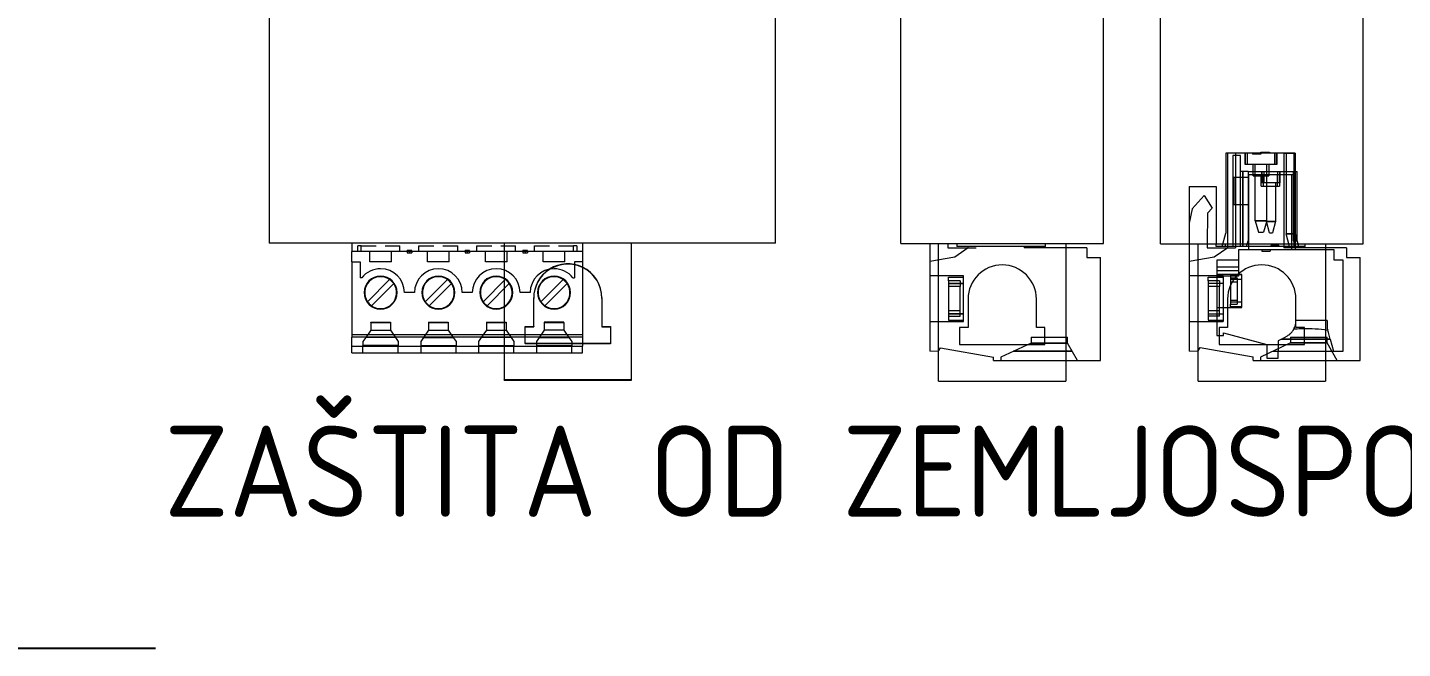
# Model space of a CAD drawing. Header units: millimetres. Extents: x 37984 to 70752, y 14140 to 37584.
# Drawn here: x 39291.3 to 39412.1, y 35629.1 to 35683.6 of the extents above; entities that cross this region are included whole.
import ezdxf

# ---------------------------------------------------------------- set-up
doc = ezdxf.new("R2010")
doc.units = ezdxf.units.MM
doc.set_wipeout_variables(frame=1)
doc.layers.add('! NO PLOT !', color=7, linetype='Continuous', true_color=0xff75dd, plot=False)
doc.layers.add('000-PI-Oprema', color=30, linetype='Continuous', lineweight=5)
doc.styles.add('PI0', font='isocpeur.ttf', dxfattribs={"width": 0.9})
doc.styles.get("Standard").update_dxf_attribs({"font": 'arial.ttf'})
doc.dimstyles.new('ISO-25', dxfattribs={"dimtxt": 4, "dimasz": 3, "dimexe": 1.25, "dimexo": 0.625, "dimtad": 1, "dimtxsty": 'Standard', "dimcen": 3, "dimadec": 0, "dimazin": 0, "dimtfac": 1, "dimtmove": 0, "dimatfit": 3, "dimfxl": 1, "dimarcsym": 0})

# ---------------------------------------------------------------- blocks, each defined once
blk = doc.blocks.new('U30_48290102')
at = {"layer": '000-PI-Oprema'}
for p, q in [((47051.12, 36544.08), (47048.92, 36543.69)), ((47048.92, 36543.69), (47048.92, 36535.82)), ((47048.92, 36543.69), (47048.92, 36543.69)), ((47048.92, 36543.69), (47048.92, 36543.69)), ((47048.92, 36543.69), (47048.92, 36543.69)), ((47051.12, 36544.08), (47051.12, 36544.08)), ((47051.12, 36544.08), (47051.12, 36544.08)), ((47051.12, 36544.08), (47051.12, 36544.08)), ((47062.72, 36544.04), (47063.92, 36544.04)), ((47062.72, 36544.04), (47062.72, 36544.04)), ((47063.92, 36544.04), (47063.92, 36544.04)), ((47063.92, 36535.01), (47063.92, 36544.04)), ((47051.9, 36542.44), (47048.92, 36542.44)), ((47051.9, 36542.44), (47048.92, 36542.44)), ((47051.9, 36542.44), (47048.92, 36542.44)), ((47051.9, 36542.44), (47048.92, 36542.44)), ((47050.58, 36542), (47050.58, 36542.33)), ((47050.58, 36542.33), (47051.9, 36542.33)), ((47050.58, 36542.33), (47051.9, 36542.33)), ((47050.58, 36542.33), (47051.9, 36542.33)), ((47050.58, 36542.33), (47051.9, 36542.33)), ((47051.9, 36538.44), (47051.9, 36542.44)), ((47051.58, 36542), (47050.58, 36542)), ((47051.58, 36542), (47050.58, 36542)), ((47051.58, 36542), (47050.58, 36542)), ((47051.58, 36542), (47050.58, 36542)), ((47050.58, 36542), (47050.58, 36539.37)), ((47051.9, 36541.78), (47050.58, 36541.78)), ((47050.58, 36541.78), (47051.9, 36541.78)), ((47050.58, 36541.78), (47051.9, 36541.78)), ((47050.58, 36541.78), (47051.9, 36541.78)), ((47051.58, 36541.51), (47050.58, 36541.51)), ((47051.58, 36541.51), (47050.58, 36541.51)), ((47051.58, 36541.51), (47050.58, 36541.51)), ((47051.58, 36541.51), (47050.58, 36541.51)), ((47050.58, 36541.51), (47050.58, 36539.1)), ((47051.58, 36542), (47051.58, 36541.51)), ((47051.58, 36538.88), (47051.58, 36541.51)), ((47052.29, 36540.4), (47052.29, 36537.9)), ((47052.29, 36540.4), (47052.29, 36540.4)), ((47058.29, 36537.9), (47058.29, 36540.4)), ((47058.29, 36540.4), (47058.29, 36540.4)), ((47051.58, 36539.37), (47050.58, 36539.37)), ((47051.58, 36539.37), (47050.58, 36539.37)), ((47051.58, 36539.37), (47050.58, 36539.37)), ((47051.58, 36539.37), (47050.58, 36539.37)), ((47051.9, 36539.1), (47050.58, 36539.1)), ((47050.58, 36539.1), (47051.9, 36539.1)), ((47050.58, 36539.1), (47051.9, 36539.1)), ((47050.58, 36539.1), (47051.9, 36539.1)), ((47050.58, 36539.1), (47050.58, 36538.55)), ((47051.58, 36538.88), (47050.58, 36538.88)), ((47051.58, 36538.88), (47050.58, 36538.88)), ((47051.58, 36538.88), (47050.58, 36538.88)), ((47051.58, 36538.88), (47050.58, 36538.88)), ((47050.58, 36538.55), (47051.9, 36538.55)), ((47050.58, 36538.55), (47051.9, 36538.55)), ((47050.58, 36538.55), (47051.9, 36538.55)), ((47050.58, 36538.55), (47051.9, 36538.55)), ((47048.92, 36538.44), (47051.9, 36538.44)), ((47048.92, 36538.44), (47051.9, 36538.44)), ((47048.92, 36538.44), (47051.9, 36538.44)), ((47048.92, 36538.44), (47051.9, 36538.44)), ((47051.54, 36537.9), (47051.54, 36536.4)), ((47052.29, 36537.9), (47051.54, 36537.9)), ((47051.54, 36537.9), (47051.54, 36537.9)), ((47052.29, 36537.9), (47052.29, 36537.9)), ((47059.04, 36537.9), (47058.29, 36537.9)), ((47058.29, 36537.9), (47058.29, 36537.9)), ((47059.04, 36536.4), (47059.04, 36537.9)), ((47059.04, 36537.9), (47059.04, 36537.9)), ((47049.67, 36535.79), (47049.87, 36536.13)), ((47049.87, 36536.13), (47054.52, 36535.31)), ((47049.87, 36536.13), (47049.87, 36536.13)), ((47051.54, 36536.4), (47059.04, 36536.4)), ((47051.54, 36536.4), (47051.54, 36536.4)), ((47057.82, 36536.54), (47055.17, 36535.3)), ((47057.82, 36537.05), (47057.82, 36537.05)), ((47057.82, 36537.05), (47057.82, 36537.05)), ((47057.82, 36537.05), (47057.82, 36537.05)), ((47057.82, 36537.05), (47061.02, 36537.05)), ((47057.82, 36537.05), (47057.82, 36536.54)), ((47057.82, 36537.05), (47057.82, 36537.05)), ((47061.02, 36536.54), (47057.82, 36536.54)), ((47057.82, 36536.54), (47057.82, 36536.54)), ((47057.82, 36536.54), (47057.82, 36536.54)), ((47057.82, 36536.54), (47057.82, 36536.54)), ((47057.82, 36536.54), (47061.02, 36536.54)), ((47057.82, 36536.54), (47057.82, 36536.54)), ((47059.04, 36536.4), (47059.04, 36536.4)), ((47061.02, 36537.05), (47061.02, 36537.05)), ((47061.02, 36537.05), (47061.02, 36537.05)), ((47061.02, 36537.05), (47061.02, 36537.05)), ((47061.02, 36536.54), (47061.02, 36537.05)), ((47061.02, 36537.05), (47061.02, 36537.05)), ((47061.02, 36536.54), (47061.02, 36536.54)), ((47061.02, 36536.54), (47061.02, 36536.54)), ((47061.91, 36535.01), (47061.02, 36536.54)), ((47061.02, 36536.54), (47061.02, 36536.54)), ((47061.02, 36536.54), (47061.02, 36536.54)), ((47049.67, 36535.79), (47048.92, 36535.82)), ((47048.92, 36535.82), (47048.92, 36535.82)), ((47049.67, 36535.79), (47049.67, 36535.79)), ((47049.69, 36533.2), (47049.69, 36535.82)), ((47054.52, 36535.01), (47054.52, 36535.31)), ((47054.52, 36535.31), (47054.52, 36535.31)), ((47054.52, 36535.01), (47063.92, 36535.01)), ((47054.52, 36535.01), (47054.52, 36535.01)), ((47055.17, 36535.3), (47055.17, 36535.3)), ((47055.17, 36535.3), (47055.17, 36535.3)), ((47055.17, 36535.3), (47055.17, 36535.3)), ((47055.17, 36535.3), (47055.17, 36535.01)), ((47055.17, 36535.3), (47055.17, 36535.3)), ((47055.17, 36535.01), (47055.17, 36535.01)), ((47055.17, 36535.01), (47055.17, 36535.01)), ((47055.17, 36535.01), (47055.17, 36535.01)), ((47055.17, 36535.01), (47055.17, 36535.01)), ((47061.44, 36535.82), (47056.27, 36535.82)), ((47056.27, 36535.82), (47061.44, 36535.82)), ((47061.44, 36535.82), (47056.27, 36535.82)), ((47056.27, 36535.82), (47061.44, 36535.82)), ((47056.27, 36535.82), (47061.44, 36535.82)), ((47061.44, 36535.82), (47056.27, 36535.82)), ((47060.89, 36535.01), (47060.89, 36533.2)), ((47061.91, 36535.01), (47061.91, 36535.01)), ((47061.91, 36535.01), (47061.91, 36535.01)), ((47061.91, 36535.01), (47061.91, 36535.01)), ((47061.91, 36535.01), (47061.91, 36535.01)), ((47063.92, 36535.01), (47063.92, 36535.01)), ((47049.69, 36533.2), (47060.89, 36533.2)), ((47049.69, 36533.2), (47049.69, 36533.2)), ((47060.89, 36533.2), (47060.89, 36533.2))]:
    blk.add_line(p, q, dxfattribs=at)
blk.add_arc((47055.29, 36540.4), 3, 0, 180, dxfattribs=at)
blk.add_wipeout([(47046.39, 36634.77), (47064.19, 36634.77), (47064.19, 36545.27), (47046.39, 36545.27)]).dxf.layer = '000-PI-Oprema'
for p, q in [((47046.39, 36545.27), (47046.39, 36567.53)), ((47064.19, 36545.27), (47064.19, 36567.53)), ((47046.39, 36545.27), (47064.19, 36545.27)), ((47046.39, 36545.27), (47046.39, 36545.27)), ((47048.92, 36545.27), (47048.92, 36543.69)), ((47048.92, 36545.27), (47048.92, 36545.27)), ((47049.69, 36545.27), (47049.69, 36545.27)), ((47049.69, 36535.82), (47049.69, 36545.27)), ((47050.51, 36545.27), (47050.5, 36544.91)), ((47050.5, 36544.91), (47052.31, 36544.91)), ((47050.5, 36544.91), (47050.5, 36544.91)), ((47050.5, 36544.91), (47050.5, 36544.91)), ((47052.31, 36544.91), (47051.12, 36544.08)), ((47051.31, 36545.27), (47051.31, 36545.01)), ((47059.09, 36545.01), (47051.31, 36545.01)), ((47051.31, 36545.01), (47051.31, 36545.01)), ((47051.82, 36545.01), (47051.82, 36545.01)), ((47052.31, 36544.91), (47052.31, 36545.01)), ((47052.31, 36544.91), (47052.31, 36544.91)), ((47052.31, 36544.91), (47052.31, 36544.91)), ((47052.31, 36544.91), (47052.31, 36544.91)), ((47052.31, 36544.91), (47052.31, 36544.91)), ((47052.31, 36544.91), (47052.31, 36544.91)), ((47052.31, 36544.91), (47052.31, 36544.91)), ((47052.31, 36544.91), (47052.31, 36544.91)), ((47052.31, 36544.91), (47052.31, 36544.91)), ((47052.31, 36544.91), (47052.99, 36544.91)), ((47052.31, 36544.91), (47052.31, 36544.91)), ((47052.31, 36544.91), (47052.31, 36544.91)), ((47052.31, 36544.91), (47052.31, 36544.91)), ((47052.99, 36544.91), (47052.99, 36544.91)), ((47052.99, 36544.91), (47052.99, 36544.91)), ((47052.99, 36544.91), (47052.99, 36544.91)), ((47052.99, 36544.91), (47052.99, 36544.91)), ((47057.22, 36545.01), (47057.22, 36544.91)), ((47057.22, 36544.91), (47057.22, 36544.91)), ((47057.22, 36544.91), (47057.22, 36544.91)), ((47057.22, 36544.91), (47057.22, 36544.91)), ((47062.72, 36544.91), (47057.22, 36544.91)), ((47057.22, 36544.91), (47057.22, 36544.91)), ((47057.22, 36544.91), (47057.22, 36544.91)), ((47057.72, 36545.01), (47057.72, 36545.01)), ((47057.72, 36545.01), (47057.72, 36545.01)), ((47057.72, 36545.01), (47057.72, 36545.01)), ((47057.72, 36545.01), (47057.72, 36545.01)), ((47057.72, 36545.01), (47057.72, 36545.01)), ((47058.14, 36544.91), (47058.14, 36545.01)), ((47059.09, 36545.27), (47059.09, 36545.27)), ((47059.09, 36545.01), (47059.09, 36545.27)), ((47059.09, 36545.01), (47059.09, 36545.01)), ((47060.89, 36545.27), (47060.89, 36545.27)), ((47060.89, 36545.27), (47060.89, 36544.91)), ((47060.89, 36544.91), (47060.89, 36535.01)), ((47062.72, 36544.91), (47062.72, 36544.04)), ((47062.72, 36544.91), (47062.72, 36544.91)), ((47064.19, 36545.27), (47064.19, 36545.27))]:
    blk.add_line(p, q, dxfattribs=at)
blk = doc.blocks.new('P30_provjeriti')
at = {"layer": '000-PI-Oprema'}
for p, q in [((47301.49, 36608.9), (47301.48, 36608.9)), ((47301.48, 36608.9), (47301.48, 36608.9)), ((47301.49, 36608), (47301.49, 36608.9)), ((47301.49, 36608.9), (47301.49, 36608.9)), ((47321.77, 36608.9), (47301.49, 36608.9)), ((47302.02, 36608.9), (47302.02, 36608.9)), ((47302.17, 36608.9), (47302.17, 36608.9)), ((47302.31, 36608.9), (47302.31, 36608.9)), ((47302.52, 36608.9), (47302.52, 36608.9)), ((47303.07, 36608.9), (47303.07, 36608.9)), ((47303.07, 36608), (47303.07, 36608.9)), ((47303.62, 36608.9), (47303.62, 36608.9)), ((47304.42, 36608.9), (47304.42, 36608.9)), ((47304.97, 36608.9), (47304.97, 36608.9)), ((47304.97, 36608), (47304.97, 36608.9)), ((47305.52, 36608.9), (47305.52, 36608.9)), ((47305.72, 36608.9), (47305.72, 36608.9)), ((47306.56, 36609), (47306.36, 36609)), ((47306.36, 36608.9), (47306.36, 36609)), ((47306.36, 36608.9), (47306.36, 36608.8)), ((47306.36, 36608.8), (47306.76, 36608.8)), ((47306.76, 36609), (47306.56, 36609)), ((47306.56, 36608.9), (47306.56, 36609)), ((47306.56, 36608.9), (47306.56, 36608.8)), ((47306.76, 36608.9), (47306.76, 36609)), ((47306.76, 36608.9), (47306.76, 36608.8)), ((47307.39, 36608.9), (47307.39, 36608.9)), ((47307.6, 36608.9), (47307.6, 36608.9)), ((47308.15, 36608.9), (47308.15, 36608.9)), ((47308.15, 36608), (47308.15, 36608.9)), ((47308.7, 36608.9), (47308.7, 36608.9)), ((47309.5, 36608.9), (47309.5, 36608.9)), ((47310.05, 36608.9), (47310.05, 36608.9)), ((47310.05, 36608), (47310.05, 36608.9)), ((47310.6, 36608.9), (47310.6, 36608.9)), ((47310.8, 36608.9), (47310.8, 36608.9)), ((47311.64, 36609), (47311.44, 36609)), ((47311.44, 36608.9), (47311.44, 36609)), ((47311.44, 36608.9), (47311.44, 36608.8)), ((47311.44, 36608.8), (47311.84, 36608.8)), ((47311.84, 36609), (47311.64, 36609)), ((47311.64, 36608.9), (47311.64, 36609)), ((47311.64, 36608.9), (47311.64, 36608.8)), ((47311.84, 36608.9), (47311.84, 36609)), ((47311.84, 36608.9), (47311.84, 36608.8)), ((47312.47, 36608.9), (47312.47, 36608.9)), ((47312.68, 36608.9), (47312.68, 36608.9)), ((47313.23, 36608.9), (47313.23, 36608.9)), ((47313.23, 36608), (47313.23, 36608.9)), ((47313.78, 36608.9), (47313.78, 36608.9)), ((47314.58, 36608.9), (47314.58, 36608.9)), ((47315.13, 36608.9), (47315.13, 36608.9)), ((47315.13, 36608), (47315.13, 36608.9)), ((47315.68, 36608.9), (47315.68, 36608.9)), ((47315.88, 36608.9), (47315.88, 36608.9)), ((47316.72, 36609), (47316.52, 36609)), ((47316.52, 36608.9), (47316.52, 36609)), ((47316.52, 36608.9), (47316.52, 36608.8)), ((47316.52, 36608.8), (47316.92, 36608.8)), ((47316.92, 36609), (47316.72, 36609)), ((47316.72, 36608.9), (47316.72, 36609)), ((47316.72, 36608.9), (47316.72, 36608.8)), ((47316.92, 36608.9), (47316.92, 36609)), ((47316.92, 36608.9), (47316.92, 36608.8)), ((47317.55, 36608.9), (47317.55, 36608.9)), ((47317.76, 36608.9), (47317.76, 36608.9)), ((47318.31, 36608.9), (47318.31, 36608.9)), ((47318.31, 36608), (47318.31, 36608.9)), ((47318.86, 36608.9), (47318.86, 36608.9)), ((47319.66, 36608.9), (47319.66, 36608.9)), ((47320.21, 36608.9), (47320.21, 36608.9)), ((47320.21, 36608), (47320.21, 36608.9)), ((47320.76, 36608.9), (47320.76, 36608.9)), ((47320.96, 36608.9), (47320.96, 36608.9)), ((47321.11, 36608.9), (47321.11, 36608.9)), ((47321.26, 36608.9), (47321.26, 36608.9)), ((47321.77, 36608.9), (47321.77, 36608.9)), ((47321.77, 36608.9), (47321.77, 36608)), ((47321.8, 36608.9), (47321.77, 36608.9)), ((47321.8, 36608.9), (47321.8, 36608.9)), ((47301.49, 36608), (47301.49, 36601.4)), ((47301.49, 36608), (47301.49, 36608)), ((47301.49, 36608), (47302.22, 36608)), ((47302.22, 36608), (47302.22, 36608)), ((47302.22, 36608), (47302.22, 36606.6)), ((47303.07, 36608), (47303.07, 36608)), ((47304.97, 36608), (47303.07, 36608)), ((47304.97, 36608), (47304.97, 36608)), ((47308.15, 36608), (47308.15, 36608)), ((47310.05, 36608), (47308.15, 36608)), ((47310.05, 36608), (47310.05, 36608)), ((47313.23, 36608), (47313.23, 36608)), ((47315.13, 36608), (47313.23, 36608)), ((47315.13, 36608), (47315.13, 36608)), ((47318.31, 36608), (47318.31, 36608)), ((47320.21, 36608), (47318.31, 36608)), ((47320.21, 36608), (47320.21, 36608)), ((47321.77, 36608), (47321.06, 36608)), ((47321.06, 36608), (47321.06, 36606.6)), ((47321.06, 36608), (47321.06, 36608)), ((47321.77, 36608), (47321.77, 36601.4)), ((47321.77, 36608), (47321.77, 36608)), ((47302.22, 36606.6), (47302.22, 36606.6)), ((47302.37, 36606.6), (47302.22, 36606.6)), ((47302.37, 36606.6), (47302.37, 36606.6)), ((47302.87, 36604.5), (47304.81, 36606.45)), ((47303.03, 36606.29), (47303.03, 36606.29)), ((47304.81, 36606.45), (47304.81, 36606.45)), ((47309.89, 36606.45), (47307.95, 36604.5)), ((47308.11, 36606.29), (47308.11, 36606.29)), ((47309.89, 36606.45), (47309.89, 36606.45)), ((47313.03, 36604.5), (47314.97, 36606.45)), ((47313.19, 36606.29), (47313.19, 36606.29)), ((47314.97, 36606.45), (47314.97, 36606.45)), ((47320.05, 36606.45), (47318.11, 36604.5)), ((47318.27, 36606.29), (47318.27, 36606.29)), ((47320.05, 36606.45), (47320.05, 36606.45)), ((47320.91, 36606.6), (47320.91, 36606.6)), ((47320.91, 36606.6), (47321.06, 36606.6)), ((47321.06, 36606.6), (47321.06, 36606.6)), ((47305.17, 36606.1), (47303.22, 36604.15)), ((47305.17, 36606.1), (47305.17, 36606.1)), ((47306.12, 36605.3), (47306.12, 36605.3)), ((47307, 36605.3), (47306.12, 36605.3)), ((47307, 36605.3), (47307, 36605.3)), ((47310.25, 36606.1), (47308.3, 36604.15)), ((47310.25, 36606.1), (47310.25, 36606.1)), ((47311.2, 36605.3), (47311.2, 36605.3)), ((47312.08, 36605.3), (47311.2, 36605.3)), ((47312.08, 36605.3), (47312.08, 36605.3)), ((47315.33, 36606.1), (47313.38, 36604.15)), ((47315.33, 36606.1), (47315.33, 36606.1)), ((47316.28, 36605.3), (47316.28, 36605.3)), ((47317.16, 36605.3), (47316.28, 36605.3)), ((47317.16, 36605.3), (47317.16, 36605.3)), ((47320.41, 36606.1), (47318.46, 36604.15)), ((47320.41, 36606.1), (47320.41, 36606.1)), ((47302.87, 36604.5), (47302.87, 36604.5)), ((47303.22, 36604.15), (47303.22, 36604.15)), ((47305.01, 36604.31), (47305.01, 36604.31)), ((47307.95, 36604.5), (47307.95, 36604.5)), ((47308.3, 36604.15), (47308.3, 36604.15)), ((47310.09, 36604.31), (47310.09, 36604.31)), ((47313.03, 36604.5), (47313.03, 36604.5)), ((47313.38, 36604.15), (47313.38, 36604.15)), ((47315.17, 36604.31), (47315.17, 36604.31)), ((47317.47, 36602.33), (47317.47, 36604.83)), ((47318.11, 36604.5), (47318.11, 36604.5)), ((47318.46, 36604.15), (47318.46, 36604.15)), ((47320.25, 36604.31), (47320.25, 36604.31)), ((47323.47, 36604.83), (47323.47, 36602.33)), ((47303.16, 36602.67), (47303.16, 36602.7)), ((47303.16, 36602.7), (47304.88, 36602.7)), ((47303.16, 36602.7), (47303.16, 36602.7)), ((47303.16, 36602.67), (47304.88, 36602.67)), ((47303.16, 36602.67), (47303.16, 36602)), ((47304.88, 36602.7), (47304.88, 36602.67)), ((47304.88, 36602.7), (47304.88, 36602.7)), ((47304.88, 36602.67), (47304.88, 36602)), ((47308.24, 36602.7), (47309.96, 36602.7)), ((47308.24, 36602.7), (47308.24, 36602.7)), ((47308.24, 36602.7), (47308.24, 36602.67)), ((47308.24, 36602.67), (47309.96, 36602.67)), ((47308.24, 36602.67), (47308.24, 36602)), ((47309.96, 36602.7), (47309.96, 36602.7)), ((47309.96, 36602.7), (47309.96, 36602.67)), ((47309.96, 36602.67), (47309.96, 36602)), ((47313.32, 36602.7), (47313.32, 36602.7)), ((47313.32, 36602.7), (47313.32, 36602.67)), ((47313.32, 36602.7), (47315.04, 36602.7)), ((47313.32, 36602.67), (47313.32, 36602)), ((47313.32, 36602.67), (47315.04, 36602.67)), ((47315.04, 36602.7), (47315.04, 36602.7)), ((47315.04, 36602.7), (47315.04, 36602.67)), ((47315.04, 36602.67), (47315.04, 36602)), ((47320.12, 36602.7), (47318.4, 36602.7)), ((47318.4, 36602.7), (47318.4, 36602.7)), ((47318.4, 36602.7), (47318.4, 36602.67)), ((47318.4, 36602.67), (47318.4, 36602)), ((47318.4, 36602.67), (47320.12, 36602.67)), ((47320.12, 36602.7), (47320.12, 36602.7)), ((47320.12, 36602.67), (47320.12, 36602.7)), ((47320.12, 36602.67), (47320.12, 36602)), ((47321.77, 36601.6), (47301.49, 36601.6)), ((47301.49, 36601.4), (47301.49, 36601.4)), ((47321.77, 36601.4), (47301.49, 36601.4)), ((47301.49, 36600.6), (47301.49, 36601.4)), ((47302.71, 36601.37), (47302.47, 36601.01)), ((47303.16, 36602), (47302.71, 36601.37)), ((47305.32, 36601.37), (47302.71, 36601.37)), ((47303.16, 36602), (47303.16, 36602)), ((47303.16, 36602), (47304.88, 36602)), ((47304.88, 36602), (47305.32, 36601.37)), ((47304.88, 36602), (47304.88, 36602)), ((47305.32, 36601.37), (47305.57, 36601.01)), ((47307.79, 36601.37), (47307.55, 36601.01)), ((47308.24, 36602), (47307.79, 36601.37)), ((47307.79, 36601.37), (47310.4, 36601.37)), ((47308.24, 36602), (47308.24, 36602)), ((47308.24, 36602), (47309.96, 36602)), ((47309.96, 36602), (47310.4, 36601.37)), ((47309.96, 36602), (47309.96, 36602)), ((47310.4, 36601.37), (47310.65, 36601.01)), ((47312.87, 36601.37), (47312.63, 36601.01)), ((47313.32, 36602), (47312.87, 36601.37)), ((47315.48, 36601.37), (47312.87, 36601.37)), ((47313.32, 36602), (47313.32, 36602)), ((47313.32, 36602), (47315.04, 36602)), ((47315.04, 36602), (47315.48, 36601.37)), ((47315.04, 36602), (47315.04, 36602)), ((47315.48, 36601.37), (47315.73, 36601.01)), ((47316.72, 36602.33), (47317.47, 36602.33)), ((47316.72, 36600.83), (47316.72, 36602.33)), ((47316.72, 36602.3), (47317.47, 36602.3)), ((47317.47, 36602.33), (47317.47, 36602.3)), ((47317.95, 36601.37), (47317.71, 36601.01)), ((47318.4, 36602), (47317.95, 36601.37)), ((47317.95, 36601.37), (47320.56, 36601.37)), ((47320.12, 36602), (47318.4, 36602)), ((47318.4, 36602), (47318.4, 36602)), ((47320.12, 36602), (47320.56, 36601.37)), ((47320.12, 36602), (47320.12, 36602)), ((47320.56, 36601.37), (47320.81, 36601.01)), ((47321.77, 36601.4), (47321.77, 36601.4)), ((47321.77, 36601.4), (47321.77, 36600.6)), ((47323.47, 36602.33), (47324.22, 36602.33)), ((47323.47, 36602.33), (47323.47, 36602.3)), ((47323.47, 36602.3), (47324.22, 36602.3)), ((47324.22, 36602.33), (47324.22, 36600.83)), ((47301.49, 36600), (47301.49, 36600.6)), ((47301.49, 36600.6), (47321.77, 36600.6)), ((47302.47, 36601.01), (47302.47, 36601.01)), ((47302.47, 36601.01), (47302.47, 36600.67)), ((47302.47, 36600), (47302.47, 36600.67)), ((47305.57, 36600.67), (47302.47, 36600.67)), ((47305.57, 36601.01), (47305.57, 36601.01)), ((47305.57, 36601.01), (47305.57, 36600.67)), ((47305.57, 36600), (47305.57, 36600.67)), ((47307.55, 36601.01), (47307.55, 36601.01)), ((47307.55, 36601.01), (47307.55, 36600.67)), ((47307.55, 36600.67), (47307.55, 36600)), ((47307.55, 36600.67), (47310.65, 36600.67)), ((47310.65, 36601.01), (47310.65, 36600.67)), ((47310.65, 36601.01), (47310.65, 36601.01)), ((47310.65, 36600), (47310.65, 36600.67)), ((47312.63, 36601.01), (47312.63, 36601.01)), ((47312.63, 36601.01), (47312.63, 36600.67)), ((47312.63, 36600.67), (47312.63, 36600)), ((47312.63, 36600.67), (47315.73, 36600.67)), ((47315.73, 36601.01), (47315.73, 36601.01)), ((47315.73, 36601.01), (47315.73, 36600.67)), ((47315.73, 36600), (47315.73, 36600.67)), ((47316.72, 36600.83), (47316.72, 36600.8)), ((47321.77, 36600.83), (47316.72, 36600.83)), ((47324.22, 36600.8), (47316.72, 36600.8)), ((47317.71, 36601.01), (47317.71, 36601.01)), ((47317.71, 36601.01), (47317.71, 36600.67)), ((47317.71, 36600.67), (47317.71, 36600)), ((47317.71, 36600.67), (47320.81, 36600.67)), ((47320.81, 36601.01), (47320.81, 36601.01)), ((47320.81, 36601.01), (47320.81, 36600.67)), ((47320.81, 36600), (47320.81, 36600.67)), ((47324.22, 36600.83), (47321.77, 36600.83)), ((47321.77, 36600), (47321.77, 36600.6)), ((47324.22, 36600.83), (47324.22, 36600.8)), ((47301.49, 36600), (47301.49, 36600)), ((47301.49, 36600), (47321.77, 36600)), ((47302.47, 36600), (47302.47, 36600)), ((47305.57, 36600), (47305.57, 36600)), ((47307.55, 36600), (47307.55, 36600)), ((47310.65, 36600), (47310.65, 36600)), ((47312.63, 36600), (47312.63, 36600)), ((47314.87, 36600), (47314.87, 36597.63)), ((47315.73, 36600), (47315.73, 36600)), ((47317.71, 36600), (47317.71, 36600)), ((47320.81, 36600), (47320.81, 36600)), ((47321.77, 36600), (47321.77, 36600)), ((47326.07, 36597.63), (47314.87, 36597.63)), ((47314.87, 36597.6), (47314.87, 36597.63)), ((47314.87, 36597.6), (47326.07, 36597.6)), ((47326.07, 36597.6), (47326.07, 36597.63))]:
    blk.add_line(p, q, dxfattribs=at)
for centre, radius, start, end in [((47304.02, 36605.3), 2.1, 90, 141.7534), ((47304.02, 36605.3), 1.45, 90, 270), ((47304.02, 36605.3), 1.4, 135, 214.7134), ((47304.02, 36605.3), 1.4, 55.2866, 135), ((47304.02, 36605.3), 2.1, 0, 90), ((47304.02, 36605.3), 1.45, 270, 90), ((47304.02, 36605.3), 1.4, 34.7135, 55.2866), ((47309.1, 36605.3), 2.1, 90, 180), ((47309.1, 36605.3), 1.45, 90, 270), ((47309.1, 36605.3), 1.4, 135, 214.7134), ((47309.1, 36605.3), 1.4, 55.2866, 135), ((47309.1, 36605.3), 2.1, 0, 90), ((47309.1, 36605.3), 1.45, 270, 90), ((47309.1, 36605.3), 1.4, 34.7135, 55.2866), ((47314.18, 36605.3), 2.1, 90, 180), ((47314.18, 36605.3), 1.45, 90, 270), ((47314.18, 36605.3), 1.4, 135, 214.7134), ((47314.18, 36605.3), 1.4, 55.2866, 135), ((47314.18, 36605.3), 2.1, 0, 90), ((47314.18, 36605.3), 1.45, 270, 90), ((47314.18, 36605.3), 1.4, 34.7135, 55.2866), ((47319.26, 36605.3), 2.1, 90, 180), ((47319.26, 36605.3), 1.45, 90, 270), ((47319.26, 36605.3), 1.4, 135, 214.7134), ((47319.26, 36605.3), 1.4, 55.2866, 135), ((47319.26, 36605.3), 2.1, 38.2467, 90), ((47319.26, 36605.3), 1.45, 270, 90), ((47319.26, 36605.3), 1.4, 34.7135, 55.2866), ((47304.02, 36605.3), 1.4, 315, 34.7135), ((47309.1, 36605.3), 1.4, 315, 34.7135), ((47314.18, 36605.3), 1.4, 315, 34.7135), ((47319.26, 36605.3), 1.4, 315, 34.7135), ((47304.02, 36605.3), 1.4, 214.7134, 235.2866), ((47304.02, 36605.3), 1.4, 235.2866, 315), ((47309.1, 36605.3), 1.4, 214.7134, 235.2866), ((47309.1, 36605.3), 1.4, 235.2866, 315), ((47314.18, 36605.3), 1.4, 214.7134, 235.2866), ((47314.18, 36605.3), 1.4, 235.2866, 315), ((47319.26, 36605.3), 1.4, 214.7134, 235.2866), ((47319.26, 36605.3), 1.4, 235.2866, 315)]:
    blk.add_arc(centre, radius, start, end, dxfattribs=at)
for centre, start_param, end_param in [((47320.47, 36604.83), -2.018985, 0), ((47320.47, 36604.8), -2.018985, 0), ((47320.47, 36604.83), 3.141593, 4.264201), ((47320.47, 36604.8), -3.141593, -2.018985)]:
    blk.add_ellipse(centre, major_axis=(-3, 0), ratio=0.999962, start_param=start_param, end_param=end_param, dxfattribs=at)
blk.add_wipeout([(47294.22, 36699.15), (47338.72, 36699.15), (47338.72, 36609.65), (47294.22, 36609.65)]).dxf.layer = '000-PI-Oprema'
for p, q in [((47294.22, 36631.89), (47294.22, 36609.65)), ((47338.72, 36609.65), (47338.72, 36631.89)), ((47294.22, 36609.65), (47294.22, 36609.65)), ((47338.72, 36609.65), (47294.22, 36609.65)), ((47301.48, 36609.65), (47301.48, 36609.65)), ((47301.48, 36609.65), (47301.48, 36608.9)), ((47302.31, 36609.4), (47302.02, 36609.4)), ((47302.02, 36608.9), (47302.02, 36609.4)), ((47302.31, 36608.9), (47302.31, 36609.4)), ((47302.31, 36609.4), (47303.62, 36609.4)), ((47304.42, 36609.4), (47305.72, 36609.4)), ((47305.72, 36608.9), (47305.72, 36609.4)), ((47307.39, 36608.9), (47307.39, 36609.4)), ((47307.39, 36609.4), (47308.7, 36609.4)), ((47309.5, 36609.4), (47310.8, 36609.4)), ((47310.8, 36608.9), (47310.8, 36609.4)), ((47312.47, 36608.9), (47312.47, 36609.4)), ((47312.47, 36609.4), (47313.78, 36609.4)), ((47314.58, 36609.4), (47315.88, 36609.4)), ((47314.87, 36609.65), (47314.87, 36609.65)), ((47314.87, 36609.65), (47314.87, 36600)), ((47315.88, 36608.9), (47315.88, 36609.4)), ((47317.55, 36608.9), (47317.55, 36609.4)), ((47317.55, 36609.4), (47318.86, 36609.4)), ((47319.66, 36609.4), (47320.96, 36609.4)), ((47320.96, 36608.9), (47320.96, 36609.4)), ((47321.26, 36609.4), (47320.96, 36609.4)), ((47321.26, 36609.4), (47321.26, 36608.9)), ((47321.8, 36609.65), (47321.8, 36609.65)), ((47321.8, 36608.9), (47321.8, 36609.65)), ((47326.07, 36609.65), (47326.07, 36609.65)), ((47326.07, 36597.63), (47326.07, 36609.65)), ((47338.72, 36609.65), (47338.72, 36609.65))]:
    blk.add_line(p, q, dxfattribs=at)
blk = doc.blocks.new('*D1150')
at = {"layer": '! NO PLOT !', "color": 0, "lineweight": -2, "ltscale": 0.25, "transparency": 16777216}
for p, q in [((39302.55, 35829.1), (39278.77, 35829.1)), ((39280.02, 35632.1), (39280.02, 35826.1)), ((39302.55, 35629.1), (39278.77, 35629.1))]:
    blk.add_line(p, q, dxfattribs=at)
at = {"layer": '! NO PLOT !', "color": 0, "ltscale": 0.25, "transparency": 16777216}
for points in [[(39279.52, 35826.1), (39280.52, 35826.1), (39280.02, 35829.1)], [(39279.52, 35632.1), (39280.52, 35632.1), (39280.02, 35629.1)]]:
    blk.add_solid(points, dxfattribs=at)
at = {"layer": 'Defpoints', "color": 0, "ltscale": 0.25, "transparency": 16777216}
for p in [(39280.02, 35829.1), (39303.17, 35829.1), (39303.17, 35629.1)]:
    blk.add_point(p, dxfattribs=at)
at = {"layer": '! NO PLOT !', "color": 0, "ltscale": 0.25, "transparency": 16777216, "insert": (39277.35, 35729.1), "char_height": 4, "attachment_point": 5, "rotation": 90}
blk.add_mtext('200', dxfattribs=at)
blk = doc.blocks.new('Socomec C-31')
at = {"layer": '000-PI-Oprema'}
for p, q in [((8.9, -45.4), (8.9, -45.4)), ((8.9, -45.4), (8.9, -45.4)), ((8.9, -45.4), (9.65, -45.4)), ((4.73, -45.93), (2.53, -46.32)), ((2.53, -46.32), (2.53, -54.19)), ((2.53, -46.32), (2.53, -46.32)), ((2.53, -46.32), (2.53, -46.32)), ((4.73, -45.93), (4.73, -45.93)), ((4.73, -45.93), (4.73, -45.93)), ((4.95, -46.2), (4.95, -46.2)), ((4.95, -46.2), (4.95, -52.8)), ((4.95, -46.2), (4.95, -46.2)), ((6.85, -46.2), (4.95, -46.2)), ((6.85, -46.8), (4.95, -46.8)), ((6.85, -46.8), (4.95, -46.8)), ((6.85, -46.8), (4.95, -46.8)), ((4.95, -47.1), (4.95, -47.1)), ((4.95, -47.1), (4.95, -47.1)), ((4.95, -47.1), (6.85, -47.1)), ((6.85, -46.2), (6.85, -46.2)), ((6.85, -46.2), (6.85, -46.2)), ((6.85, -46.2), (6.85, -47.1)), ((6.85, -47.1), (6.85, -47.1)), ((6.85, -47.1), (6.85, -47.6)), ((6.85, -47.1), (6.85, -47.1)), ((15.25, -46.2), (15.25, -46.2)), ((16.05, -46.2), (15.25, -46.2)), ((16.05, -46.2), (16.05, -46.2)), ((16.05, -54.2), (16.05, -46.2)), ((16.33, -45.97), (16.33, -45.97)), ((16.33, -45.97), (17.53, -45.97)), ((17.53, -45.97), (17.53, -45.97)), ((17.53, -55), (17.53, -45.97)), ((5.51, -47.57), (2.53, -47.57)), ((5.51, -47.57), (2.53, -47.57)), ((4.19, -48.01), (4.19, -47.68)), ((4.19, -47.68), (5.51, -47.68)), ((4.19, -47.68), (5.51, -47.68)), ((5.19, -48.01), (4.19, -48.01)), ((4.19, -48.01), (4.19, -50.64)), ((5.19, -48.01), (4.19, -48.01)), ((4.19, -48.23), (5.51, -48.23)), ((4.19, -48.23), (5.51, -48.23)), ((7.15, -47.45), (4.95, -47.45)), ((7.15, -47.45), (4.95, -47.45)), ((7.15, -47.45), (4.95, -47.45)), ((4.95, -47.6), (4.95, -47.6)), ((4.95, -47.6), (4.95, -47.6)), ((6.85, -47.6), (4.95, -47.6)), ((5.19, -48.01), (5.19, -48.5)), ((5.51, -47.57), (5.51, -51.57)), ((6.15, -47.5), (6.15, -47.91)), ((7.15, -47.5), (6.15, -47.5)), ((7.15, -47.5), (6.15, -47.5)), ((7.15, -47.5), (6.15, -47.5)), ((6.15, -47.75), (6.75, -47.75)), ((6.15, -47.75), (6.75, -47.75)), ((6.15, -47.75), (6.75, -47.75)), ((7.15, -47.91), (6.15, -47.91)), ((6.15, -47.91), (6.15, -49.7)), ((7.15, -47.91), (6.15, -47.91)), ((7.15, -47.91), (6.15, -47.91)), ((6.15, -48.1), (6.75, -48.1)), ((6.15, -48.1), (6.75, -48.1)), ((6.15, -48.1), (6.75, -48.1)), ((6.15, -48.1), (6.15, -50.05)), ((6.75, -47.75), (6.75, -49.7)), ((6.85, -47.6), (6.85, -47.6)), ((6.85, -47.6), (6.85, -47.6)), ((7.15, -50.35), (7.15, -47.45)), ((5.19, -48.5), (4.19, -48.5)), ((5.19, -48.5), (4.19, -48.5)), ((4.19, -48.5), (4.19, -50.91)), ((5.19, -51.13), (5.19, -48.5)), ((5.19, -50.64), (4.19, -50.64)), ((5.19, -50.64), (4.19, -50.64)), ((4.95, -50.35), (7.15, -50.35)), ((4.95, -50.35), (7.15, -50.35)), ((4.95, -50.35), (7.15, -50.35)), ((5.9, -49.61), (5.9, -52.11)), ((5.9, -49.61), (5.9, -49.61)), ((6.15, -49.7), (6.75, -49.7)), ((6.15, -49.7), (6.75, -49.7)), ((6.15, -49.7), (6.75, -49.7)), ((7.15, -49.89), (6.15, -49.89)), ((7.15, -49.89), (6.15, -49.89)), ((7.15, -49.89), (6.15, -49.89)), ((6.15, -50.05), (6.75, -50.05)), ((6.15, -50.3), (6.15, -50.05)), ((6.15, -50.05), (6.75, -50.05)), ((6.15, -50.05), (6.75, -50.05)), ((7.15, -50.3), (6.15, -50.3)), ((7.15, -50.3), (6.15, -50.3)), ((7.15, -50.3), (6.15, -50.3)), ((6.75, -49.7), (6.75, -50.05)), ((11.9, -51.5), (11.9, -49.61)), ((11.9, -49.61), (11.9, -49.61)), ((2.53, -51.57), (5.51, -51.57)), ((2.53, -51.57), (5.51, -51.57)), ((4.19, -50.91), (5.51, -50.91)), ((4.19, -50.91), (4.19, -51.46)), ((4.19, -50.91), (5.51, -50.91)), ((5.19, -51.13), (4.19, -51.13)), ((5.19, -51.13), (4.19, -51.13)), ((4.19, -51.46), (5.51, -51.46)), ((4.19, -51.46), (5.51, -51.46)), ((11.9, -51.5), (11.9, -51.5)), ((11.9, -51.5), (11.9, -51.53)), ((11.9, -51.5), (11.9, -51.5)), ((11.9, -51.5), (11.9, -51.5)), ((14.65, -51.5), (11.9, -51.5)), ((11.9, -51.53), (11.9, -51.53)), ((11.9, -51.53), (11.9, -51.53)), ((11.9, -51.53), (11.9, -51.53)), ((11.9, -52.11), (11.9, -51.53)), ((14.65, -51.5), (14.65, -51.5)), ((14.65, -51.5), (14.65, -51.5)), ((14.65, -51.5), (14.65, -51.5)), ((14.65, -51.5), (14.65, -52.2)), ((4.95, -52.8), (5.55, -52.8)), ((4.95, -52.8), (4.95, -52.8)), ((5.15, -52.11), (5.15, -53.61)), ((5.9, -52.11), (5.15, -52.11)), ((5.15, -52.11), (5.15, -52.11)), ((5.55, -52.58), (5.55, -52.58)), ((5.55, -52.8), (5.55, -52.58)), ((5.55, -52.58), (9.35, -53.6)), ((5.55, -52.8), (5.55, -52.8)), ((5.9, -52.11), (5.9, -52.11)), ((10.64, -53.13), (10.35, -53.29)), ((10.64, -53.13), (11.15, -52.83)), ((10.64, -53.13), (12.77, -53.13)), ((10.64, -53.13), (12.77, -53.13)), ((10.64, -53.13), (12.77, -53.13)), ((12.77, -53.13), (10.64, -53.13)), ((12.77, -53.13), (10.64, -53.13)), ((12.77, -53.13), (10.64, -53.13)), ((11.15, -52.83), (11.22, -52.79)), ((11.15, -52.83), (11.15, -52.83)), ((11.15, -52.83), (11.15, -52.83)), ((11.15, -52.83), (11.15, -52.83)), ((11.22, -52.79), (11.28, -52.75)), ((11.28, -52.75), (11.35, -52.7)), ((11.35, -52.7), (11.4, -52.65)), ((11.4, -52.65), (11.46, -52.6)), ((11.43, -52.96), (11.43, -52.96)), ((11.43, -52.96), (11.43, -53.47)), ((11.43, -52.96), (11.43, -52.96)), ((11.43, -52.96), (14.63, -52.96)), ((11.46, -52.6), (11.51, -52.54)), ((11.51, -52.54), (11.56, -52.48)), ((11.56, -52.48), (11.61, -52.42)), ((11.61, -52.42), (11.65, -52.36)), ((11.65, -52.36), (11.69, -52.3)), ((11.69, -52.3), (11.72, -52.24)), ((11.72, -52.24), (11.87, -52.23)), ((11.72, -52.24), (11.87, -52.23)), ((11.72, -52.24), (11.87, -52.23)), ((11.72, -52.24), (11.87, -52.23)), ((11.72, -52.24), (11.87, -52.23)), ((11.72, -52.24), (11.87, -52.23)), ((11.87, -52.23), (12.02, -52.22)), ((11.87, -52.23), (12.02, -52.22)), ((11.87, -52.23), (12.02, -52.22)), ((11.87, -52.23), (12.02, -52.22)), ((11.87, -52.23), (12.02, -52.22)), ((11.87, -52.23), (12.02, -52.22)), ((12.65, -52.11), (11.9, -52.11)), ((11.9, -52.11), (11.9, -52.11)), ((12.02, -52.22), (12.17, -52.21)), ((12.02, -52.22), (12.17, -52.21)), ((12.02, -52.22), (12.17, -52.21)), ((12.02, -52.22), (12.17, -52.21)), ((12.02, -52.22), (12.17, -52.21)), ((12.02, -52.22), (12.17, -52.21)), ((12.17, -52.21), (12.32, -52.21)), ((12.17, -52.21), (12.32, -52.21)), ((12.17, -52.21), (12.32, -52.21)), ((12.17, -52.21), (12.32, -52.21)), ((12.17, -52.21), (12.32, -52.21)), ((12.17, -52.21), (12.32, -52.21)), ((12.32, -52.21), (12.47, -52.2)), ((12.32, -52.21), (12.47, -52.2)), ((12.32, -52.21), (12.47, -52.2)), ((12.32, -52.21), (12.47, -52.2)), ((12.32, -52.21), (12.47, -52.2)), ((12.32, -52.21), (12.47, -52.2)), ((12.47, -52.2), (12.62, -52.2)), ((12.47, -52.2), (12.62, -52.2)), ((12.47, -52.2), (12.62, -52.2)), ((12.47, -52.2), (12.62, -52.2)), ((12.47, -52.2), (12.62, -52.2)), ((12.47, -52.2), (12.62, -52.2)), ((12.62, -52.2), (12.77, -52.2)), ((12.62, -52.2), (12.77, -52.2)), ((12.62, -52.2), (12.77, -52.2)), ((12.62, -52.2), (12.77, -52.2)), ((12.62, -52.2), (12.77, -52.2)), ((12.62, -52.2), (12.77, -52.2)), ((12.65, -53.61), (12.65, -52.11)), ((12.65, -52.11), (12.65, -52.11)), ((12.77, -52.2), (13.04, -52.2)), ((12.77, -52.2), (13.04, -52.2)), ((12.77, -52.2), (13.04, -52.2)), ((12.77, -52.2), (13.04, -52.2)), ((12.77, -52.2), (13.04, -52.2)), ((12.77, -52.2), (13.04, -52.2)), ((14.9, -53.13), (12.77, -53.13)), ((14.9, -53.13), (12.77, -53.13)), ((14.9, -53.13), (12.77, -53.13)), ((12.77, -53.13), (14.9, -53.13)), ((12.77, -53.13), (14.9, -53.13)), ((12.77, -53.13), (14.9, -53.13)), ((13.04, -52.2), (13.32, -52.21)), ((13.04, -52.2), (13.32, -52.21)), ((13.04, -52.2), (13.32, -52.21)), ((13.04, -52.2), (13.32, -52.21)), ((13.04, -52.2), (13.32, -52.21)), ((13.04, -52.2), (13.32, -52.21)), ((13.32, -52.21), (13.59, -52.22)), ((13.32, -52.21), (13.59, -52.22)), ((13.32, -52.21), (13.59, -52.22)), ((13.32, -52.21), (13.59, -52.22)), ((13.32, -52.21), (13.59, -52.22)), ((13.32, -52.21), (13.59, -52.22)), ((13.59, -52.22), (13.87, -52.24)), ((13.59, -52.22), (13.87, -52.24)), ((13.59, -52.22), (13.87, -52.24)), ((13.59, -52.22), (13.87, -52.24)), ((13.59, -52.22), (13.87, -52.24)), ((13.59, -52.22), (13.87, -52.24)), ((13.87, -52.24), (14.14, -52.27)), ((13.87, -52.24), (14.14, -52.27)), ((13.87, -52.24), (14.14, -52.27)), ((13.87, -52.24), (14.14, -52.27)), ((13.87, -52.24), (14.14, -52.27)), ((13.87, -52.24), (14.14, -52.27)), ((14.14, -52.27), (14.41, -52.3)), ((14.14, -52.27), (14.41, -52.3)), ((14.14, -52.27), (14.41, -52.3)), ((14.14, -52.27), (14.41, -52.3)), ((14.14, -52.27), (14.41, -52.3)), ((14.14, -52.27), (14.41, -52.3)), ((14.41, -52.3), (14.69, -52.34)), ((14.41, -52.3), (14.69, -52.34)), ((14.41, -52.3), (14.69, -52.34)), ((14.41, -52.3), (14.69, -52.34)), ((14.41, -52.3), (14.69, -52.34)), ((14.41, -52.3), (14.69, -52.34)), ((14.63, -52.96), (14.63, -52.96)), ((14.63, -53.47), (14.63, -52.96)), ((14.63, -52.96), (14.63, -52.96)), ((14.65, -52.2), (14.69, -52.34)), ((14.65, -52.2), (14.65, -52.2)), ((14.65, -52.2), (14.65, -52.2)), ((14.65, -52.2), (14.65, -52.2)), ((14.72, -52.45), (14.69, -52.34)), ((14.75, -52.56), (14.72, -52.45)), ((14.78, -52.67), (14.75, -52.56)), ((14.81, -52.79), (14.78, -52.67)), ((14.84, -52.9), (14.81, -52.79)), ((14.87, -53.01), (14.84, -52.9)), ((14.9, -53.13), (14.87, -53.01)), ((14.9, -53.13), (15.19, -54.2)), ((3.28, -54.22), (2.53, -54.19)), ((2.53, -54.19), (2.53, -54.19)), ((3.28, -54.22), (3.48, -53.88)), ((3.28, -54.22), (3.28, -54.22)), ((3.3, -56.81), (3.3, -54.19)), ((3.48, -53.88), (8.13, -54.7)), ((3.48, -53.88), (3.48, -53.88)), ((5.15, -53.61), (12.65, -53.61)), ((5.15, -53.61), (5.15, -53.61)), ((11.43, -53.47), (8.78, -54.71)), ((9.35, -53.6), (9.35, -54.8)), ((9.35, -53.6), (9.35, -53.6)), ((9.86, -54.2), (15.05, -54.2)), ((9.86, -54.2), (15.05, -54.2)), ((10.35, -53.29), (10.35, -53.29)), ((10.35, -53.29), (10.35, -53.29)), ((10.35, -53.29), (10.35, -53.29)), ((10.35, -53.29), (10.35, -54.2)), ((10.35, -54.8), (10.35, -54.2)), ((10.35, -54.2), (10.35, -54.2)), ((10.35, -54.2), (10.35, -54.2)), ((10.35, -54.2), (10.35, -54.2)), ((10.35, -54.2), (10.35, -54.2)), ((14.63, -53.47), (11.43, -53.47)), ((11.43, -53.47), (11.43, -53.47)), ((11.43, -53.47), (11.43, -53.47)), ((11.43, -53.47), (14.63, -53.47)), ((14.63, -53.47), (11.43, -53.47)), ((11.43, -53.47), (14.63, -53.47)), ((12.65, -53.61), (12.65, -53.61)), ((15.51, -55), (14.63, -53.47)), ((14.63, -53.47), (14.63, -53.47)), ((14.63, -53.47), (14.63, -53.47)), ((15.05, -54.2), (16.05, -54.2)), ((15.19, -54.2), (15.19, -54.2)), ((15.19, -54.2), (15.19, -54.2)), ((15.19, -54.2), (15.19, -54.2)), ((16.05, -54.2), (16.05, -54.2)), ((8.13, -54.7), (8.13, -54.7)), ((8.13, -55), (8.13, -54.7)), ((8.13, -55), (17.53, -55)), ((8.13, -55), (8.13, -55)), ((8.78, -54.71), (8.78, -54.71)), ((8.78, -54.71), (8.78, -55)), ((8.78, -54.71), (8.78, -54.71)), ((8.78, -55), (8.78, -55)), ((8.78, -55), (8.78, -55)), ((9.35, -54.8), (9.35, -54.8)), ((9.35, -54.8), (10.35, -54.8)), ((10.35, -54.8), (10.35, -54.8)), ((14.5, -55), (14.5, -56.81)), ((15.51, -55), (15.51, -55)), ((15.51, -55), (15.51, -55)), ((17.53, -55), (17.53, -55)), ((3.3, -56.81), (14.5, -56.81)), ((3.3, -56.81), (3.3, -56.81)), ((14.5, -56.81), (14.5, -56.81))]:
    blk.add_line(p, q, dxfattribs=at)
for centre, radius, start, end in [((8.9, -49.61), 3, 0, 180), ((10.4, -51.53), 1.5, 331.9038, 0)]:
    blk.add_arc(centre, radius, start, end, dxfattribs=at)
blk.add_wipeout([(0, 44.75), (17.8, 44.75), (17.8, -44.75), (0, -44.75)]).dxf.layer = '000-PI-Oprema'
for p, q in [((0, -44.75), (0, -22.49)), ((17.8, -44.75), (17.8, -22.49)), ((5.74, -36.8), (5.74, -36.8)), ((5.74, -36.8), (5.74, -43.84)), ((11.03, -36.8), (5.74, -36.8)), ((5.92, -36.8), (5.92, -36.8)), ((5.92, -36.8), (5.92, -36.8)), ((10.83, -36.8), (5.92, -36.8)), ((5.92, -36.8), (5.92, -36.8)), ((5.92, -45), (5.92, -36.8)), ((6.35, -37), (6.35, -37)), ((6.35, -37), (6.35, -45)), ((7.03, -37), (6.35, -37)), ((6.35, -37), (6.35, -37)), ((6.35, -37), (6.35, -37)), ((6.6, -36.8), (6.6, -36.8)), ((6.6, -36.8), (6.6, -45.1)), ((6.6, -36.8), (6.6, -36.8)), ((7.03, -37), (7.03, -37)), ((7.03, -45), (7.03, -37)), ((7.03, -37), (7.03, -37)), ((7.03, -37), (7.03, -37)), ((7.43, -37.8), (7.43, -36.8)), ((7.43, -37.8), (7.43, -36.8)), ((7.43, -36.8), (7.43, -37.8)), ((7.43, -37.8), (7.43, -36.8)), ((7.62, -36.8), (7.62, -37.8)), ((7.62, -36.8), (7.62, -37.8)), ((8.08, -36.8), (8.08, -36.8)), ((8.08, -36.8), (8.08, -36.9)), ((8.83, -36.9), (8.08, -36.9)), ((8.08, -36.9), (8.08, -36.9)), ((8.83, -36.7), (9.58, -36.7)), ((8.83, -36.8), (8.83, -36.7)), ((8.83, -36.8), (8.83, -36.9)), ((9.58, -36.7), (9.58, -36.7)), ((9.58, -36.7), (9.58, -36.8)), ((9.58, -36.8), (9.58, -36.8)), ((10.04, -37.8), (10.04, -36.8)), ((10.04, -36.8), (10.04, -37.8)), ((10.23, -36.8), (10.23, -37.8)), ((10.23, -36.8), (10.23, -37.8)), ((10.23, -36.8), (10.23, -37.8)), ((10.23, -37.8), (10.23, -36.8)), ((10.83, -36.8), (11.75, -36.8)), ((10.83, -36.8), (10.83, -36.8)), ((10.83, -36.8), (10.83, -36.8)), ((10.83, -36.8), (10.83, -36.8)), ((10.83, -36.8), (10.83, -45)), ((11.03, -36.8), (11.03, -36.8)), ((11.83, -36.8), (11.03, -36.8)), ((11.03, -36.8), (11.03, -36.8)), ((11.03, -36.8), (11.03, -36.8)), ((11.03, -36.8), (11.03, -43.88)), ((11.75, -45), (11.75, -36.8)), ((11.83, -36.8), (11.83, -43.88)), ((11.83, -36.8), (11.83, -43.88)), ((7.03, -38.4), (7.03, -38.4)), ((7.03, -38.4), (7.03, -38.4)), ((7.23, -38.4), (7.03, -38.4)), ((7.03, -38.4), (7.03, -38.4)), ((7.23, -38.4), (7.23, -45)), ((7.23, -45), (7.23, -38.4)), ((7.23, -45), (7.23, -38.4)), ((7.23, -38.4), (7.23, -45)), ((7.7, -38.4), (7.23, -38.4)), ((7.23, -45), (7.23, -38.4)), ((7.23, -38.4), (7.23, -45)), ((10.23, -37.8), (7.43, -37.8)), ((10.23, -37.8), (7.43, -37.8)), ((7.7, -38.4), (7.7, -38.4)), ((7.7, -38.4), (7.7, -38.4)), ((7.7, -38.4), (7.7, -44.5)), ((7.7, -38.4), (12, -38.4)), ((7.7, -38.4), (7.7, -38.4)), ((7.7, -38.4), (7.7, -38.4)), ((7.7, -38.4), (7.7, -38.4)), ((7.7, -38.4), (7.7, -38.4)), ((8.13, -38.8), (8.13, -37.8)), ((8.13, -38.8), (8.13, -37.8)), ((8.33, -37.8), (8.33, -37.8)), ((8.33, -42.75), (8.33, -37.8)), ((8.33, -37.8), (8.33, -37.8)), ((8.9, -39.4), (8.9, -38.4)), ((8.9, -38.4), (8.9, -39.4)), ((8.9, -38.4), (8.9, -39.4)), ((9.08, -38.4), (9.08, -39.4)), ((9.33, -37.8), (9.33, -37.8)), ((9.33, -42.75), (9.33, -37.8)), ((9.33, -37.8), (9.33, -37.8)), ((9.53, -37.8), (9.53, -38.8)), ((9.53, -37.8), (9.53, -38.8)), ((10.32, -39.4), (10.32, -38.4)), ((10.5, -39.4), (10.5, -38.4)), ((10.5, -38.4), (10.5, -39.4)), ((10.5, -38.4), (10.5, -39.4)), ((11.7, -44.5), (11.7, -38.4)), ((11.7, -44.5), (11.7, -38.4)), ((11.7, -44.5), (11.7, -38.4)), ((12, -38.4), (12, -38.4)), ((12, -38.4), (12, -38.4)), ((12, -44.5), (12, -38.4)), ((12, -38.4), (12, -38.4)), ((12, -38.4), (12, -38.4)), ((12, -38.4), (12, -38.4)), ((12, -38.4), (12, -38.4)), ((2.53, -39.72), (2.53, -44.75)), ((2.53, -39.72), (4.9, -39.72)), ((2.53, -39.72), (2.53, -39.72)), ((4.9, -39.72), (4.9, -44.75)), ((4.9, -39.72), (4.9, -39.72)), ((6.45, -38.95), (6.45, -38.95)), ((6.45, -38.95), (6.45, -38.95)), ((7.75, -38.95), (6.45, -38.95)), ((6.45, -38.95), (6.45, -38.95)), ((6.45, -38.95), (6.45, -41.3)), ((7.75, -38.7), (7.75, -38.7)), ((7.75, -38.7), (7.75, -38.7)), ((7.75, -45.3), (7.75, -38.7)), ((7.75, -38.7), (7.75, -38.7)), ((11.85, -38.7), (7.75, -38.7)), ((7.75, -38.95), (7.75, -38.95)), ((7.75, -38.95), (7.75, -38.95)), ((7.75, -38.95), (7.75, -38.95)), ((8.13, -38.8), (9.53, -38.8)), ((8.85, -39.7), (8.85, -38.7)), ((8.85, -39.7), (8.85, -38.7)), ((8.85, -39.7), (8.85, -38.7)), ((8.85, -39.7), (10.45, -39.7)), ((10.5, -39.4), (8.9, -39.4)), ((9.03, -38.7), (9.03, -39.7)), ((9.3, -39.4), (9.3, -39.4)), ((9.3, -39.4), (9.3, -39.4)), ((9.3, -39.4), (9.3, -42.8)), ((9.3, -39.4), (9.3, -39.4)), ((10.1, -39.4), (10.1, -39.4)), ((10.1, -39.4), (10.1, -39.4)), ((10.1, -39.4), (10.1, -42.8)), ((10.1, -39.4), (10.1, -39.4)), ((10.27, -39.7), (10.27, -38.7)), ((10.45, -38.7), (10.45, -39.7)), ((10.45, -38.7), (10.45, -39.7)), ((10.45, -38.7), (10.45, -39.7)), ((11.55, -45.3), (11.55, -38.7)), ((11.55, -45.3), (11.55, -38.7)), ((11.55, -45.3), (11.55, -38.7)), ((11.85, -38.7), (11.85, -38.7)), ((11.85, -38.7), (11.85, -38.7)), ((11.85, -45), (11.85, -38.7)), ((11.85, -38.7), (11.85, -38.7)), ((11.85, -38.7), (11.85, -38.7)), ((11.85, -38.7), (11.85, -38.7)), ((11.85, -38.7), (11.85, -38.7)), ((2.77, -41.7), (3.85, -40.53)), ((3.85, -40.53), (4.54, -41.63)), ((3.85, -40.53), (3.85, -40.53)), ((2.77, -41.7), (2.53, -42.94)), ((2.77, -41.7), (2.77, -41.7)), ((4.12, -42.08), (4.11, -44.75)), ((4.54, -41.63), (4.12, -42.08)), ((4.12, -42.08), (4.12, -42.08)), ((4.54, -41.63), (4.54, -41.63)), ((6.45, -41.3), (6.45, -41.3)), ((6.45, -41.3), (6.45, -41.3)), ((6.45, -41.3), (6.45, -41.3)), ((6.45, -41.3), (7.75, -41.3)), ((7.75, -41.3), (7.75, -41.3)), ((7.75, -41.3), (7.75, -41.3)), ((7.75, -41.3), (7.75, -41.3)), ((2.53, -42.94), (2.53, -44.75)), ((2.53, -42.94), (2.53, -42.94)), ((9.33, -42.75), (8.33, -42.75)), ((8.33, -42.75), (9.33, -42.75)), ((9.33, -42.75), (8.33, -42.75)), ((8.33, -42.75), (8.6, -43.75)), ((8.33, -42.75), (8.33, -42.75)), ((9.33, -42.75), (8.33, -42.75)), ((8.33, -42.75), (8.33, -42.75)), ((9.33, -42.75), (9.06, -43.75)), ((9.3, -42.8), (9.3, -42.8)), ((10.1, -42.8), (9.3, -42.8)), ((9.3, -42.8), (10.1, -42.8)), ((9.3, -42.8), (10.1, -42.8)), ((9.3, -42.8), (9.3, -42.8)), ((10.1, -42.8), (9.3, -42.8)), ((9.57, -43.8), (9.3, -42.8)), ((9.3, -42.8), (9.3, -42.8)), ((10.1, -42.8), (9.3, -42.8)), ((9.3, -42.8), (10.1, -42.8)), ((9.33, -42.75), (9.33, -42.75)), ((9.33, -42.75), (9.33, -42.75)), ((10.1, -42.8), (9.83, -43.8)), ((10.1, -42.8), (10.1, -42.8)), ((10.1, -42.8), (10.1, -42.8)), ((10.1, -42.8), (10.1, -42.8)), ((5.43, -45), (5.74, -43.84)), ((5.74, -43.84), (5.74, -43.84)), ((7.57, -45), (7.7, -44.5)), ((7.7, -44.5), (7.7, -44.5)), ((7.7, -44.5), (7.7, -44.5)), ((7.7, -44.5), (7.7, -44.5)), ((7.7, -44.5), (7.7, -44.5)), ((7.7, -44.5), (7.7, -44.5)), ((7.7, -44.5), (7.7, -44.5)), ((8.6, -43.75), (8.6, -43.75)), ((8.6, -43.75), (9.06, -43.75)), ((8.6, -43.75), (8.6, -43.75)), ((9.06, -43.75), (9.06, -43.75)), ((9.06, -43.75), (9.06, -43.75)), ((9.57, -43.8), (9.57, -43.8)), ((9.57, -43.8), (9.83, -43.8)), ((9.57, -43.8), (9.57, -43.8)), ((9.57, -43.8), (9.57, -43.8)), ((9.83, -43.8), (9.83, -43.8)), ((9.83, -43.8), (9.83, -43.8)), ((9.83, -43.8), (9.83, -43.8)), ((11.03, -43.88), (11.83, -43.88)), ((11.03, -43.88), (11.83, -43.88)), ((11.03, -43.88), (11.03, -43.88)), ((11.33, -45), (11.03, -43.88)), ((11.03, -43.88), (11.03, -43.88)), ((11.83, -43.88), (11.03, -43.88)), ((11.83, -43.88), (11.03, -43.88)), ((11.03, -43.88), (11.03, -43.88)), ((12, -44.5), (11.7, -44.5)), ((11.7, -44.5), (12, -44.5)), ((12, -44.5), (11.7, -44.5)), ((11.7, -44.5), (11.83, -45)), ((11.7, -44.5), (12, -44.5)), ((12, -44.5), (11.7, -44.5)), ((11.7, -44.5), (12, -44.5)), ((11.83, -43.88), (12.13, -45)), ((11.83, -43.88), (12.13, -45)), ((12, -44.5), (12, -44.5)), ((12, -44.5), (12, -44.5)), ((12, -44.5), (12, -44.5)), ((12, -44.5), (12.13, -45)), ((12, -44.5), (12, -44.5)), ((12, -44.5), (12, -44.5)), ((12, -44.5), (12, -44.5)), ((0, -44.75), (17.8, -44.75)), ((0, -44.75), (0, -44.75)), ((2.53, -44.75), (2.53, -46.32)), ((2.53, -44.75), (2.53, -44.75)), ((3.3, -44.75), (3.3, -44.75)), ((3.3, -54.19), (3.3, -44.75)), ((4.11, -44.75), (4.11, -45.1)), ((4.11, -45.1), (5.92, -45.1)), ((4.11, -45.1), (4.11, -45.1)), ((5.92, -45.1), (4.73, -45.93)), ((4.9, -45), (4.9, -44.75)), ((4.9, -45), (4.9, -45)), ((12.7, -45), (4.9, -45)), ((5.43, -45), (5.43, -45)), ((5.7, -44.75), (5.7, -44.75)), ((5.7, -45), (5.7, -44.75)), ((5.7, -45), (5.7, -45)), ((5.92, -45.1), (5.92, -45)), ((5.92, -45.1), (5.92, -45.1)), ((5.92, -45.1), (6.6, -45.1)), ((5.92, -45.1), (5.92, -45.1)), ((5.92, -45.1), (5.92, -45.1)), ((5.92, -45.1), (5.92, -45.1)), ((5.92, -45.1), (5.92, -45.1)), ((5.92, -45.1), (5.92, -45.1)), ((6.35, -45), (6.35, -45)), ((6.35, -45), (6.35, -45)), ((6.35, -45), (6.35, -45)), ((6.6, -45.1), (6.6, -45.1)), ((6.6, -45.1), (6.6, -45.1)), ((6.85, -45.3), (6.85, -45.3)), ((15.25, -45.3), (6.85, -45.3)), ((6.85, -45.3), (6.85, -46.2)), ((7.03, -45), (7.03, -45)), ((7.03, -45), (7.03, -45)), ((7.03, -45), (7.03, -45)), ((7.03, -45), (7.03, -45)), ((7.03, -45), (7.03, -45)), ((7.03, -45), (7.03, -45)), ((7.57, -45), (7.57, -45)), ((7.57, -45), (7.57, -45)), ((7.57, -45), (7.57, -45)), ((7.57, -45), (7.57, -45)), ((7.57, -45), (7.57, -45)), ((7.57, -45), (7.57, -45)), ((7.75, -45.3), (7.75, -45.3)), ((7.75, -45.3), (7.75, -45.3)), ((7.75, -45.3), (7.75, -45.3)), ((8.9, -45.3), (8.9, -45.3)), ((8.9, -45.3), (8.9, -45.3)), ((8.9, -45.3), (8.9, -45.4)), ((9.65, -45.3), (9.65, -45.4)), ((9.65, -45.3), (9.65, -45.4)), ((9.7, -44.9), (9.7, -45)), ((10.4, -44.9), (9.7, -44.9)), ((9.7, -44.9), (9.7, -45)), ((10.4, -44.9), (10.4, -45)), ((10.4, -44.9), (10.4, -44.9)), ((10.4, -44.9), (10.4, -44.9)), ((10.4, -45), (10.4, -45)), ((10.4, -45), (10.4, -45)), ((10.83, -45), (10.83, -45.1)), ((10.83, -45.1), (10.83, -45.1)), ((16.33, -45.1), (10.83, -45.1)), ((10.83, -45.1), (10.83, -45.1)), ((10.83, -45.1), (10.83, -45.1)), ((11.33, -45), (11.33, -45)), ((11.33, -45), (11.33, -45)), ((11.33, -45), (11.33, -45)), ((11.75, -45.1), (11.75, -45)), ((11.85, -45.1), (11.85, -45)), ((11.85, -45.3), (11.85, -45.1)), ((11.85, -45.3), (11.85, -45.3)), ((11.85, -45.3), (11.85, -45.3)), ((11.85, -45.3), (11.85, -45.3)), ((11.85, -45.3), (11.85, -45.3)), ((11.85, -45.3), (11.85, -45.3)), ((11.85, -45.3), (11.85, -45.3)), ((12.13, -45), (12.13, -45)), ((12.13, -45), (12.13, -45)), ((12.13, -45), (12.13, -45)), ((12.13, -45), (12.13, -45)), ((12.13, -45), (12.13, -45)), ((12.13, -45), (12.13, -45)), ((12.7, -44.75), (12.7, -44.75)), ((12.7, -44.75), (12.7, -44.75)), ((12.7, -45), (12.7, -44.75)), ((12.7, -45), (12.7, -45)), ((12.7, -45), (12.7, -45)), ((14.5, -44.75), (14.5, -44.75)), ((14.5, -44.75), (14.5, -45.1)), ((14.5, -45.1), (14.5, -55)), ((15.25, -45.3), (15.25, -45.3)), ((15.25, -46.2), (15.25, -45.3)), ((16.33, -45.1), (16.33, -45.1)), ((16.33, -45.1), (16.33, -45.97)), ((17.8, -44.75), (17.8, -44.75))]:
    blk.add_line(p, q, dxfattribs=at)

msp = doc.modelspace()

# ---------------------------------------------------------------- block references
msp.add_blockref('Socomec C-31', (39390.84, 35709.404))
at = {"layer": '000-PI-Oprema'}
for name, p in [('P30_provjeriti', (-7981.698, -944.946)), ('U30_48290102', (-7678.352, -880.613))]:
    msp.add_blockref(name, p, dxfattribs=at)

# ---------------------------------------------------------------- texts
at = {"layer": '! NO PLOT !', "insert": (39364.246, 35644.669), "char_height": 8, "width": 202.05953, "attachment_point": 5, "style": 'PI0'}
msp.add_mtext('{\\fISOCPEUR|b0|i0|c238|p34;ZAŠTITA OD ZEMLJOSPOJA}', dxfattribs=at)

# ---------------------------------------------------------------- dimensions: what is measured, and where the dimension line sits
at = {"layer": '! NO PLOT !', "ltscale": 0.25}
dim = msp.add_linear_dim(base=(39280.02, 35829.104), p1=(39303.172, 35629.104), p2=(39303.172, 35829.104), angle=90, dimstyle='ISO-25', dxfattribs=at)
dim.commit()
dim.dimension.update_dxf_attribs({"geometry": '*D1150', "text_midpoint": (39277.353, 35729.104)})

doc.saveas('drawing.dxf')
